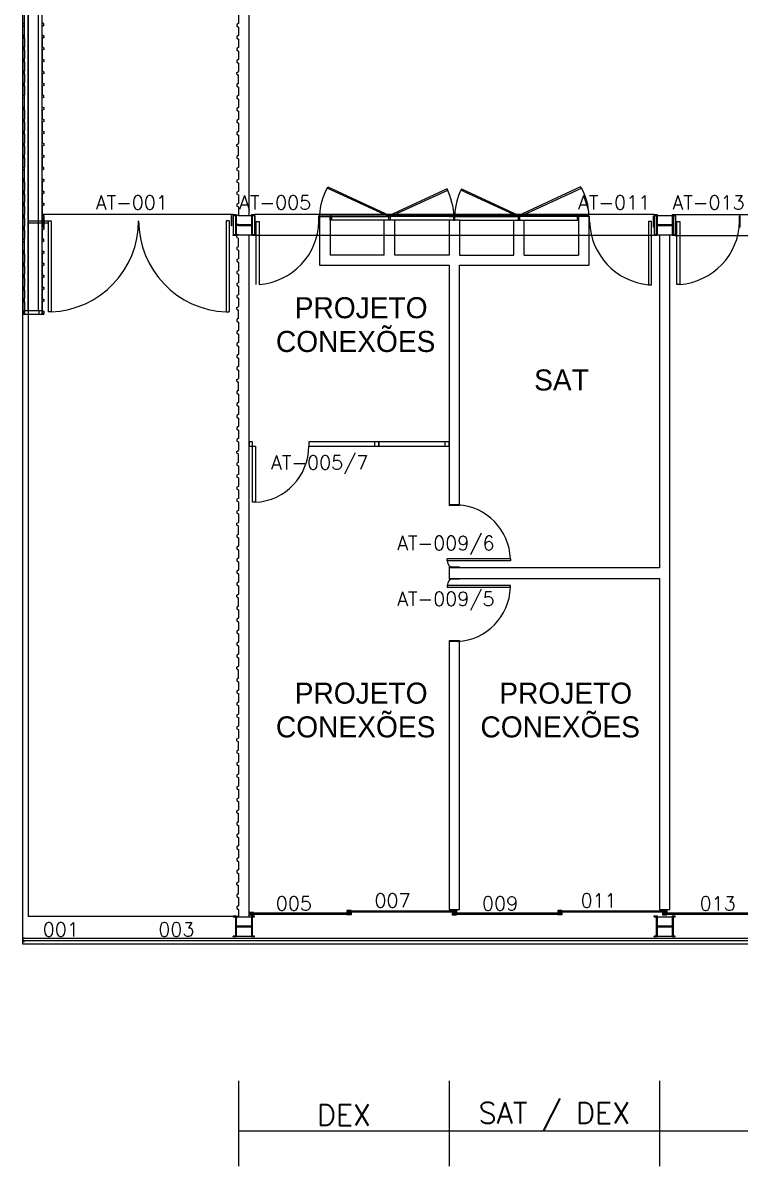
# Model space of a CAD drawing. Header units: millimetres. Extents: x 3509 to 3629, y 975 to 1006.
# Drawn here: x 3508.86 to 3519.08, y 975.09 to 991.38 of the extents above; entities that cross this region are included whole.
import ezdxf
from ezdxf.enums import TextEntityAlignment as Align

# ---------------------------------------------------------------- set-up
doc = ezdxf.new("R2010")
doc.units = ezdxf.units.MM
for name, color, linetype in [('3', 2, 'Continuous'), ('DIVISORIA', 1, 'Continuous'), ('ENDEREÇO', 2, 'Continuous'), ('MATRIZ', 2, 'Continuous'), ('MATRIZ-1', 1, 'Continuous'), ('NMOD', 2, 'Continuous'), ('TEXTO', 2, 'Continuous'), ('TEXTO-CENTRO-CUSTO', 2, 'Continuous')]:
    doc.layers.add(name, color=color, linetype=linetype)
doc.styles.add('FONTE', font='FONTE.shx', dxfattribs={"height": 0.4})
doc.styles.add('ROMANS', font='simplex.shx', dxfattribs={"height": 0.3})
doc.styles.add('UNB-100', font='simplex.shx', dxfattribs={"height": 0.2})

# ---------------------------------------------------------------- blocks, each defined once
blk = doc.blocks.new('DIV')
at = {"layer": 'DIVISORIA'}
blk.add_lwpolyline([(-0.03, 0.03), (-0.97, 0.03), (-0.97, -0.03), (-0.03, -0.03)], dxfattribs=at)
blk.add_lwpolyline([(-0.03, -0.03), (0.03, -0.03), (0.03, 0.03), (-0.03, 0.03)], close=True, dxfattribs=at)

msp = doc.modelspace()

# ---------------------------------------------------------------- linework, layer by layer
msp.add_lwpolyline([(3508.85567, 1002.75329), (3629.15508, 1002.75329), (3629.15508, 978.25329), (3508.85567, 978.25329)], close=True)
at = {"layer": 'DIVISORIA'}
for points in [[(3512.08067, 985.35296), (3512.13067, 985.35296), (3512.13067, 985.41296), (3512.08067, 985.41296)], [(3512.13067, 985.35296), (3512.17067, 985.35296), (3512.17067, 984.55296), (3512.13067, 984.55296)]]:
    msp.add_lwpolyline(points, close=True, dxfattribs=at)
msp.add_arc((3512.13067, 985.35296), 0.801, 272.862405, 0, dxfattribs=at)
at = {"layer": 'MATRIZ'}
for p, q in [((3513.19394, 989.02962), (3513.20226, 989.04766)), ((3514.07312, 988.62389), (3513.19394, 989.02962)), ((3513.20226, 989.04766), (3514.08312, 988.64121)), ((3514.9042, 989.02007), (3514.08312, 988.64121)), ((3514.09312, 988.62389), (3514.91271, 989.00212)), ((3515.91822, 988.62389), (3515.09862, 989.00212)), ((3515.10714, 989.02007), (3515.92822, 988.64121)), ((3516.80742, 989.04689), (3515.92822, 988.64121)), ((3515.93822, 988.62389), (3516.8174, 989.02962)), ((3516.8174, 989.02962), (3516.80742, 989.04689)), ((3511.93067, 988.64095), (3512.11367, 988.64095)), ((3512.11367, 988.65295), (3512.11367, 988.35295)), ((3512.11367, 988.65295), (3512.15567, 988.65295)), ((3512.12567, 988.64095), (3512.15567, 988.64095)), ((3512.12567, 988.64095), (3512.12567, 988.36495)), ((3512.15567, 988.64095), (3512.15567, 988.65296)), ((3512.15567, 988.64095), (3512.15567, 988.36495)), ((3512.1617, 988.47494), (3512.1617, 988.63494)), ((3512.1667, 988.63494), (3512.1617, 988.63494)), ((3512.1667, 988.47494), (3512.1667, 988.63494)), ((3513.0766, 988.47494), (3513.0766, 988.63494)), ((3513.0816, 988.63494), (3513.0766, 988.63494)), ((3513.0816, 988.47494), (3513.0816, 988.63494)), ((3513.08557, 988.62385), (3513.08557, 988.64385)), ((3514.08012, 988.64385), (3513.08557, 988.64385)), ((3513.08557, 988.62385), (3513.08557, 987.93253)), ((3513.08557, 988.62385), (3514.08575, 988.62385)), ((3513.23557, 988.57385), (3513.23557, 988.62385)), ((3513.25557, 988.62385), (3513.23557, 988.62385)), ((3513.23557, 988.62185), (3513.23557, 988.07185)), ((3513.25557, 988.57385), (3513.23557, 988.57385)), ((3513.25557, 988.62378), (3513.25557, 988.57378)), ((3514.00812, 988.57388), (3513.25557, 988.57385)), ((3514.15812, 988.57389), (3514.00812, 988.57388)), ((3514.00812, 988.07185), (3514.00812, 988.57388)), ((3514.07312, 988.62389), (3514.08312, 988.64121)), ((3514.07312, 988.57389), (3514.07312, 988.62389)), ((3514.09312, 988.62389), (3514.07312, 988.62389)), ((3514.09312, 988.57389), (3514.07312, 988.57389)), ((3514.08012, 988.62385), (3514.08012, 988.64385)), ((3514.09312, 988.62389), (3514.08312, 988.64121)), ((3515.00267, 988.64385), (3514.08612, 988.64385)), ((3514.08612, 988.62385), (3514.08612, 988.64385)), ((3515.08067, 988.62385), (3514.09175, 988.62385)), ((3514.09312, 988.62382), (3514.09312, 988.57382)), ((3514.93067, 988.57392), (3514.15812, 988.57389)), ((3514.15812, 988.07185), (3514.15812, 988.57389)), ((3514.93067, 988.62385), (3515.91958, 988.62385)), ((3515.08067, 988.57392), (3514.93067, 988.57392)), ((3514.93067, 988.57392), (3514.93067, 988.07392)), ((3514.99567, 988.62392), (3515.01567, 988.62392)), ((3514.99567, 988.62385), (3514.99567, 988.57385)), ((3514.99567, 988.57392), (3515.01567, 988.57392)), ((3515.00267, 988.62388), (3515.00267, 988.64388)), ((3515.00867, 988.62388), (3515.00867, 988.64388)), ((3515.00867, 988.64385), (3515.92522, 988.64385)), ((3515.01567, 988.57392), (3515.01567, 988.62392)), ((3515.08067, 988.57392), (3515.85322, 988.57389)), ((3515.08067, 988.57392), (3515.08067, 988.07192)), ((3515.85322, 988.57389), (3516.00322, 988.57388)), ((3515.85322, 988.07185), (3515.85322, 988.57389)), ((3515.91822, 988.62389), (3515.92822, 988.64121)), ((3515.91822, 988.62389), (3515.93822, 988.62389)), ((3515.91822, 988.62382), (3515.91822, 988.57382)), ((3515.91822, 988.57389), (3515.93822, 988.57389)), ((3515.92522, 988.62385), (3515.92522, 988.64385)), ((3516.92577, 988.62385), (3515.92558, 988.62385)), ((3515.93822, 988.62389), (3515.92822, 988.64121)), ((3515.93122, 988.62385), (3515.93122, 988.64385)), ((3515.93122, 988.64385), (3516.92577, 988.64385)), ((3515.93822, 988.57389), (3515.93822, 988.62389)), ((3516.00322, 988.07185), (3516.00322, 988.57388)), ((3516.00322, 988.57388), (3516.75577, 988.57385)), ((3516.75577, 988.62385), (3516.77577, 988.62385)), ((3516.75577, 988.62378), (3516.75577, 988.57378)), ((3516.75577, 988.57385), (3516.77577, 988.57385)), ((3516.77577, 988.57385), (3516.77577, 988.62385)), ((3516.77577, 988.62185), (3516.77577, 988.07185)), ((3516.92577, 988.62385), (3516.92577, 988.64385)), ((3516.92577, 988.62653), (3516.92577, 988.47653)), ((3516.92577, 988.62385), (3516.92577, 987.93253)), ((3516.93077, 988.47153), (3516.93077, 988.63153)), ((3516.93077, 988.63153), (3516.93577, 988.63153)), ((3516.93577, 988.47153), (3516.93577, 988.63153)), ((3517.84567, 988.47153), (3517.84567, 988.63153)), ((3517.84567, 988.63153), (3517.85067, 988.63153)), ((3517.85067, 988.47153), (3517.85067, 988.63153)), ((3517.85567, 988.64095), (3517.85567, 988.65296)), ((3517.85567, 988.65295), (3517.89767, 988.65295)), ((3517.85567, 988.64095), (3517.88567, 988.64095)), ((3517.85567, 988.64095), (3517.85567, 988.36495)), ((3517.85567, 988.63653), (3517.85567, 988.36053)), ((3517.88567, 988.64095), (3517.88567, 988.36495)), ((3517.89767, 988.65295), (3517.89767, 988.35295)), ((3517.89767, 988.64095), (3518.11367, 988.64095)), ((3518.11367, 988.65295), (3518.15567, 988.65295)), ((3518.11367, 988.65295), (3518.11367, 988.35295)), ((3518.12567, 988.64095), (3518.12567, 988.36495)), ((3518.12567, 988.64095), (3518.15567, 988.64095)), ((3518.15567, 988.64095), (3518.15567, 988.65295)), ((3518.15567, 988.64095), (3518.15567, 988.36495)), ((3518.1596, 988.47494), (3518.1596, 988.63494)), ((3518.1646, 988.63494), (3518.1596, 988.63494)), ((3518.1646, 988.47494), (3518.1646, 988.63494)), ((3519.0745, 988.47494), (3519.0745, 988.63494)), ((3519.0795, 988.63494), (3519.0745, 988.63494)), ((3519.0795, 988.47494), (3519.0795, 988.63494)), ((3511.93067, 988.50895), (3512.11367, 988.50895)), ((3511.93067, 988.49695), (3512.11367, 988.49695)), ((3512.1667, 988.47494), (3512.1617, 988.47494)), ((3512.18223, 988.55537), (3512.22223, 988.55537)), ((3512.18223, 987.65537), (3512.18223, 988.55537)), ((3512.22223, 988.55537), (3512.22223, 987.65537)), ((3513.0816, 988.47494), (3513.0766, 988.47494)), ((3516.93077, 988.47153), (3516.93577, 988.47153)), ((3517.77684, 988.55196), (3517.77684, 987.65196)), ((3517.81684, 988.55196), (3517.77684, 988.55196)), ((3517.81684, 987.65196), (3517.81684, 988.55196)), ((3517.84567, 988.47153), (3517.85067, 988.47153)), ((3517.89767, 988.50895), (3518.11367, 988.50895)), ((3517.89767, 988.49695), (3518.11367, 988.49695)), ((3518.1646, 988.47494), (3518.1596, 988.47494)), ((3518.18013, 988.55537), (3518.22013, 988.55537)), ((3518.18013, 987.65537), (3518.18013, 988.55537)), ((3518.22013, 988.55537), (3518.22013, 987.65537)), ((3519.0795, 988.47494), (3519.0745, 988.47494)), ((3511.93067, 988.36495), (3512.11367, 988.36495)), ((3512.08067, 978.64929), (3512.08067, 988.36495)), ((3512.15567, 988.35295), (3512.11367, 988.35295)), ((3512.15567, 988.36495), (3512.12567, 988.36495)), ((3512.15567, 988.35295), (3512.15567, 988.36495)), ((3517.88567, 988.36495), (3517.85567, 988.36495)), ((3517.85567, 988.35295), (3517.85567, 988.36495)), ((3517.89767, 988.35295), (3517.85567, 988.35295)), ((3517.89767, 988.36495), (3518.11367, 988.36495)), ((3517.93067, 988.36495), (3517.93067, 983.61684)), ((3518.08067, 978.74777), (3518.08067, 988.36495)), ((3518.15567, 988.35295), (3518.11367, 988.35295)), ((3518.15567, 988.36495), (3518.12567, 988.36495)), ((3518.15567, 988.35295), (3518.15567, 988.36495)), ((3513.08557, 987.93253), (3514.93067, 987.93253)), ((3514.00812, 988.07185), (3513.23557, 988.07185)), ((3514.93067, 988.07185), (3514.15812, 988.07185)), ((3514.93067, 987.93296), (3514.93067, 984.51684)), ((3515.08067, 988.07185), (3515.85322, 988.07185)), ((3515.08067, 984.51684), (3515.08067, 987.93253)), ((3515.08067, 987.93253), (3516.92577, 987.93253)), ((3516.00322, 988.07185), (3516.77577, 988.07185)), ((3517.77684, 987.65196), (3517.81684, 987.65196)), ((3518.22013, 987.65537), (3518.18013, 987.65537)), ((3515.08067, 984.51684), (3514.93067, 984.51684)), ((3515.08067, 984.51184), (3514.93067, 984.51184)), ((3514.93067, 984.51184), (3514.93067, 984.50684)), ((3515.08067, 984.50684), (3514.93067, 984.50684)), ((3515.08067, 984.51184), (3515.08067, 984.50684)), ((3515.80667, 983.74684), (3514.90567, 983.74684)), ((3514.90567, 983.71684), (3514.90567, 983.74684)), ((3515.80723, 983.71684), (3514.90567, 983.71684)), ((3515.80667, 983.74684), (3515.80667, 983.71684)), ((3515.08067, 983.62684), (3514.93067, 983.62684)), ((3514.93067, 983.62684), (3514.93067, 983.62184)), ((3515.08067, 983.62184), (3514.93067, 983.62184)), ((3517.93067, 983.61684), (3514.93067, 983.61684)), ((3514.93067, 983.61684), (3514.93067, 983.46684)), ((3515.08067, 983.62684), (3515.08067, 983.62184)), ((3515.80723, 983.36684), (3514.90567, 983.36684)), ((3514.90567, 983.36684), (3514.90567, 983.33684)), ((3514.93067, 983.46684), (3517.93067, 983.46684)), ((3514.93067, 983.46184), (3514.93067, 983.45684)), ((3515.08067, 983.46184), (3514.93067, 983.46184)), ((3515.08067, 983.45684), (3514.93067, 983.45684)), ((3515.08067, 983.46184), (3515.08067, 983.45684)), ((3515.80667, 983.33684), (3515.80667, 983.36684)), ((3517.93067, 983.46684), (3517.93067, 978.74777)), ((3515.80667, 983.33684), (3514.90567, 983.33684)), ((3515.08067, 982.57684), (3514.93067, 982.57684)), ((3514.93067, 982.57684), (3514.93067, 982.57184)), ((3515.08067, 982.57184), (3514.93067, 982.57184)), ((3514.93067, 982.56684), (3514.93067, 978.74777)), ((3515.08067, 982.56684), (3514.93067, 982.56684)), ((3515.08067, 982.57684), (3515.08067, 982.57184)), ((3515.08067, 978.74777), (3515.08067, 982.56684)), ((3514.93067, 978.74777), (3515.08067, 978.74777)), ((3517.93067, 978.74777), (3518.08067, 978.74777))]:
    msp.add_line(p, q, dxfattribs=at)
for centre, radius, start, end in [((3513.89757, 988.62385), 0.81225, 150.029088, 178.589059), ((3513.93985, 988.57006), 1.06418, 2.901029, 25.016171), ((3516.07149, 988.57006), 1.06418, 154.983829, 177.098971), ((3516.11377, 988.62385), 0.81225, 1.410941, 29.970912), ((3512.15277, 988.57684), 0.92408, 274.310497, 358.642288), ((3517.86173, 988.5743), 0.92624, 181.408656, 264.741495), ((3518.15067, 988.57684), 0.92408, 274.310497, 358.642288), ((3515.00567, 983.71684), 0.80156, 2.144908, 86.423666), ((3515.00567, 983.71684), 0.1, 180, 270), ((3515.00567, 983.36684), 0.1, 90, 180), ((3515.00567, 983.36684), 0.80156, 273.576334, 357.855092)]:
    msp.add_arc(centre, radius, start, end, dxfattribs=at)
at = {"layer": 'MATRIZ-1'}
for p, q in [((3508.85567, 978.25329), (3508.85567, 1002.75329)), ((3508.93034, 987.28487), (3508.93034, 1002.60406)), ((3509.08034, 987.28487), (3509.08034, 1002.60406)), ((3509.13067, 987.23487), (3509.13067, 1002.60406)), ((3508.88067, 987.23487), (3508.88067, 1002.55863)), ((3512.08067, 988.64095), (3512.08067, 992.36529)), ((3508.85567, 991.37233), (3508.88067, 991.38483)), ((3508.85567, 991.34733), (3508.85567, 991.37233)), ((3508.85567, 991.34733), (3508.88067, 991.33483)), ((3509.15567, 991.37233), (3509.13067, 991.38483)), ((3509.15567, 991.37233), (3509.13067, 991.38483)), ((3509.15567, 991.34733), (3509.13067, 991.33483)), ((3509.15567, 991.34733), (3509.13067, 991.33483)), ((3509.15567, 991.34733), (3509.15567, 991.37233)), ((3509.15567, 991.34733), (3509.15567, 991.37233)), ((3511.93067, 991.37409), (3511.90567, 991.36159)), ((3511.90567, 991.36159), (3511.90567, 991.33659)), ((3511.93067, 991.49455), (3511.93067, 991.37409)), ((3508.88067, 991.21403), (3508.85567, 991.20153)), ((3508.85567, 991.20153), (3508.85567, 991.17653)), ((3508.85567, 991.17653), (3508.88067, 991.16403)), ((3508.88067, 991.21403), (3508.88067, 991.33483)), ((3509.13067, 991.21403), (3509.13067, 991.33483)), ((3509.13067, 991.21403), (3509.13067, 991.33483)), ((3509.13067, 991.21403), (3509.15567, 991.20153)), ((3509.13067, 991.21403), (3509.15567, 991.20153)), ((3509.15567, 991.17653), (3509.13067, 991.16403)), ((3509.15567, 991.17653), (3509.13067, 991.16403)), ((3509.15567, 991.20153), (3509.15567, 991.17653)), ((3509.15567, 991.20153), (3509.15567, 991.17653)), ((3511.90567, 991.33659), (3511.93067, 991.32409)), ((3511.93067, 991.20295), (3511.90567, 991.19045)), ((3511.90567, 991.19045), (3511.90567, 991.16545)), ((3511.93067, 991.32409), (3511.93067, 991.20295)), ((3508.88067, 991.04357), (3508.85567, 991.03107)), ((3508.85567, 991.03107), (3508.85567, 991.00607)), ((3508.88067, 991.16403), (3508.88067, 991.04357)), ((3509.13067, 991.16403), (3509.13067, 991.04357)), ((3509.13067, 991.16403), (3509.13067, 991.04357)), ((3509.13067, 991.04357), (3509.15567, 991.03107)), ((3509.13067, 991.04357), (3509.15567, 991.03107)), ((3509.15567, 991.03107), (3509.15567, 991.00607)), ((3509.15567, 991.03107), (3509.15567, 991.00607)), ((3511.90567, 991.16545), (3511.93067, 991.15295)), ((3511.93067, 991.03215), (3511.90567, 991.01965)), ((3511.90567, 991.01965), (3511.90567, 990.99465)), ((3511.93067, 991.15295), (3511.93067, 991.03215)), ((3508.85567, 991.00607), (3508.88067, 990.99357)), ((3508.88067, 990.87243), (3508.85567, 990.85993)), ((3508.85567, 990.85993), (3508.85567, 990.83493)), ((3508.88067, 990.99357), (3508.88067, 990.87243)), ((3509.15567, 991.00607), (3509.13067, 990.99357)), ((3509.15567, 991.00607), (3509.13067, 990.99357)), ((3509.13067, 990.99357), (3509.13067, 990.87243)), ((3509.13067, 990.99357), (3509.13067, 990.87243)), ((3509.13067, 990.87243), (3509.15567, 990.85993)), ((3509.13067, 990.87243), (3509.15567, 990.85993)), ((3509.15567, 990.85993), (3509.15567, 990.83493)), ((3509.15567, 990.85993), (3509.15567, 990.83493)), ((3511.90567, 990.99465), (3511.93067, 990.98215)), ((3511.93067, 990.86135), (3511.90567, 990.84885)), ((3511.93067, 990.98215), (3511.93067, 990.86135)), ((3508.85567, 990.83493), (3508.88067, 990.82243)), ((3508.88067, 990.70163), (3508.85567, 990.68913)), ((3508.85567, 990.68913), (3508.85567, 990.66413)), ((3508.88067, 990.82243), (3508.88067, 990.70163)), ((3509.15567, 990.83493), (3509.13067, 990.82243)), ((3509.15567, 990.83493), (3509.13067, 990.82243)), ((3509.13067, 990.82243), (3509.13067, 990.70163)), ((3509.13067, 990.82243), (3509.13067, 990.70163)), ((3509.13067, 990.70163), (3509.15567, 990.68913)), ((3509.13067, 990.70163), (3509.15567, 990.68913)), ((3509.15567, 990.68913), (3509.15567, 990.66413)), ((3509.15567, 990.68913), (3509.15567, 990.66413)), ((3511.90567, 990.84885), (3511.90567, 990.82385)), ((3511.90567, 990.82385), (3511.93067, 990.81135)), ((3511.90567, 990.67805), (3511.93067, 990.69055)), ((3511.93067, 990.81135), (3511.93067, 990.69055)), ((3508.85567, 990.66413), (3508.88067, 990.65163)), ((3508.88067, 990.53083), (3508.85567, 990.51833)), ((3508.88067, 990.65163), (3508.88067, 990.53083)), ((3509.15567, 990.66413), (3509.13067, 990.65163)), ((3509.15567, 990.66413), (3509.13067, 990.65163)), ((3509.13067, 990.65163), (3509.13067, 990.53083)), ((3509.13067, 990.65163), (3509.13067, 990.53083)), ((3509.13067, 990.53083), (3509.15567, 990.51833)), ((3509.13067, 990.53083), (3509.15567, 990.51833)), ((3511.90567, 990.65305), (3511.90567, 990.67805)), ((3511.90567, 990.65305), (3511.93067, 990.64055)), ((3511.93067, 990.51975), (3511.93067, 990.64055)), ((3508.85567, 990.51833), (3508.85567, 990.49333)), ((3508.85567, 990.49333), (3508.88067, 990.48083)), ((3508.88067, 990.48083), (3508.88067, 990.36003)), ((3509.15567, 990.49333), (3509.13067, 990.48083)), ((3509.15567, 990.49333), (3509.13067, 990.48083)), ((3509.13067, 990.48083), (3509.13067, 990.36003)), ((3509.13067, 990.48083), (3509.13067, 990.36003)), ((3509.15567, 990.51833), (3509.15567, 990.49333)), ((3509.15567, 990.51833), (3509.15567, 990.49333)), ((3511.93067, 990.51975), (3511.90567, 990.50725)), ((3511.90567, 990.50725), (3511.90567, 990.48225)), ((3511.90567, 990.48225), (3511.93067, 990.46975)), ((3511.93067, 990.46975), (3511.93067, 990.34929)), ((3508.85567, 990.34753), (3508.88067, 990.36003)), ((3508.85567, 990.32253), (3508.85567, 990.34753)), ((3508.85567, 990.32253), (3508.88067, 990.31003)), ((3508.88067, 990.18923), (3508.88067, 990.31003)), ((3509.15567, 990.34753), (3509.13067, 990.36003)), ((3509.15567, 990.32253), (3509.13067, 990.31003)), ((3509.13067, 990.18923), (3509.13067, 990.31003)), ((3509.15567, 990.32253), (3509.15567, 990.34753)), ((3511.93067, 990.34929), (3511.90567, 990.33679)), ((3511.90567, 990.33679), (3511.90567, 990.31179)), ((3511.90567, 990.31179), (3511.93067, 990.29929)), ((3511.93067, 990.29929), (3511.93067, 990.17815)), ((3508.88067, 990.18923), (3508.85567, 990.17673)), ((3508.85567, 990.17673), (3508.85567, 990.15173)), ((3508.85567, 990.15173), (3508.88067, 990.13923)), ((3508.88067, 990.13923), (3508.88067, 990.01877)), ((3509.13067, 990.18923), (3509.15567, 990.17673)), ((3509.15567, 990.15173), (3509.13067, 990.13923)), ((3509.13067, 990.13923), (3509.13067, 990.01877)), ((3509.15567, 990.17673), (3509.15567, 990.15173)), ((3511.93067, 990.17815), (3511.90567, 990.16565)), ((3511.90567, 990.16565), (3511.90567, 990.14065)), ((3511.90567, 990.14065), (3511.93067, 990.12815)), ((3511.93067, 990.12815), (3511.93067, 990.00735)), ((3508.88067, 990.01877), (3508.85567, 990.00627)), ((3508.85567, 990.00627), (3508.85567, 989.98127)), ((3508.85567, 989.98127), (3508.88067, 989.96877)), ((3508.88067, 989.96877), (3508.88067, 989.84763)), ((3509.13067, 990.01877), (3509.15567, 990.00627)), ((3509.15567, 989.98127), (3509.13067, 989.96877)), ((3509.13067, 989.96877), (3509.13067, 989.84763)), ((3509.15567, 990.00627), (3509.15567, 989.98127)), ((3511.93067, 990.00735), (3511.90567, 989.99485)), ((3511.90567, 989.99485), (3511.90567, 989.96985)), ((3511.90567, 989.96985), (3511.93067, 989.95735)), ((3511.93067, 989.95735), (3511.93067, 989.83655)), ((3508.88067, 989.84763), (3508.85567, 989.83513)), ((3508.85567, 989.83513), (3508.85567, 989.81013)), ((3508.85567, 989.81013), (3508.88067, 989.79763)), ((3508.88067, 989.79763), (3508.88067, 989.67683)), ((3509.13067, 989.84763), (3509.15567, 989.83513)), ((3509.15567, 989.81013), (3509.13067, 989.79763)), ((3509.13067, 989.79763), (3509.13067, 989.67683)), ((3509.15567, 989.83513), (3509.15567, 989.81013)), ((3511.93067, 989.83655), (3511.90567, 989.82405)), ((3511.90567, 989.82405), (3511.90567, 989.79905)), ((3511.90567, 989.79905), (3511.93067, 989.78655)), ((3511.93067, 989.78655), (3511.93067, 989.66575)), ((3508.88067, 989.67683), (3508.85567, 989.66433)), ((3508.85567, 989.66433), (3508.85567, 989.63933)), ((3508.85567, 989.63933), (3508.88067, 989.62683)), ((3508.88067, 989.62683), (3508.88067, 989.50603)), ((3509.13067, 989.67683), (3509.15567, 989.66433)), ((3509.15567, 989.63933), (3509.13067, 989.62683)), ((3509.13067, 989.62683), (3509.13067, 989.50603)), ((3509.15567, 989.66433), (3509.15567, 989.63933)), ((3511.90567, 989.65325), (3511.93067, 989.66575)), ((3511.90567, 989.62825), (3511.90567, 989.65325)), ((3511.90567, 989.62825), (3511.93067, 989.61575)), ((3511.93067, 989.49495), (3511.93067, 989.61575)), ((3508.88067, 989.50603), (3508.85567, 989.49353)), ((3508.85567, 989.49353), (3508.85567, 989.46853)), ((3508.85567, 989.46853), (3508.88067, 989.45603)), ((3508.88067, 989.45603), (3508.88067, 989.33523)), ((3509.13067, 989.50603), (3509.15567, 989.49353)), ((3509.15567, 989.46853), (3509.13067, 989.45603)), ((3509.13067, 989.45603), (3509.13067, 989.33523)), ((3509.15567, 989.49353), (3509.15567, 989.46853)), ((3511.93067, 989.49495), (3511.90567, 989.48245)), ((3511.90567, 989.48245), (3511.90567, 989.45745)), ((3511.90567, 989.45745), (3511.93067, 989.44495)), ((3511.93067, 989.44495), (3511.93067, 989.32449)), ((3508.85567, 989.32273), (3508.88067, 989.33523)), ((3508.85567, 989.29773), (3508.85567, 989.32273)), ((3508.85567, 989.29773), (3508.88067, 989.28523)), ((3508.88067, 989.16443), (3508.88067, 989.28523)), ((3509.15567, 989.32273), (3509.13067, 989.33523)), ((3509.15567, 989.29773), (3509.13067, 989.28523)), ((3509.13067, 989.16443), (3509.13067, 989.28523)), ((3509.15567, 989.29773), (3509.15567, 989.32273)), ((3511.93067, 989.32449), (3511.90567, 989.31199)), ((3511.90567, 989.31199), (3511.90567, 989.28699)), ((3511.90567, 989.28699), (3511.93067, 989.27449)), ((3511.93067, 989.27449), (3511.93067, 989.15335)), ((3508.88067, 989.16443), (3508.85567, 989.15193)), ((3508.85567, 989.15193), (3508.85567, 989.12693)), ((3508.85567, 989.12693), (3508.88067, 989.11443)), ((3508.88067, 989.11443), (3508.88067, 988.99397)), ((3509.13067, 989.16443), (3509.15567, 989.15193)), ((3509.15567, 989.12693), (3509.13067, 989.11443)), ((3509.13067, 989.11443), (3509.13067, 988.99397)), ((3509.15567, 989.15193), (3509.15567, 989.12693)), ((3511.93067, 989.15335), (3511.90567, 989.14085)), ((3511.90567, 989.14085), (3511.90567, 989.11585)), ((3511.90567, 989.11585), (3511.93067, 989.10335)), ((3511.93067, 989.10335), (3511.93067, 988.98255)), ((3508.88067, 988.99397), (3508.85567, 988.98147)), ((3508.85567, 988.98147), (3508.85567, 988.95647)), ((3508.85567, 988.95647), (3508.88067, 988.94397)), ((3508.88067, 988.94397), (3508.88067, 988.82283)), ((3509.13067, 988.99397), (3509.15567, 988.98147)), ((3509.15567, 988.95647), (3509.13067, 988.94397)), ((3509.13067, 988.94397), (3509.13067, 988.82283)), ((3509.15567, 988.98147), (3509.15567, 988.95647)), ((3511.93067, 988.98255), (3511.90567, 988.97005)), ((3511.90567, 988.97005), (3511.90567, 988.94505)), ((3511.90567, 988.94505), (3511.93067, 988.93255)), ((3511.93067, 988.93255), (3511.93067, 988.81175)), ((3508.88067, 988.82283), (3508.85567, 988.81033)), ((3508.85567, 988.81033), (3508.85567, 988.78533)), ((3508.85567, 988.78533), (3508.88067, 988.77283)), ((3508.88067, 988.77283), (3508.88067, 988.65203)), ((3509.13067, 988.82283), (3509.15567, 988.81033)), ((3509.15567, 988.78533), (3509.13067, 988.77283)), ((3509.13067, 988.77283), (3509.13067, 988.65203)), ((3509.15567, 988.81033), (3509.15567, 988.78533)), ((3511.93067, 988.81175), (3511.90567, 988.79925)), ((3511.90567, 988.79925), (3511.90567, 988.77425)), ((3511.90567, 988.77425), (3511.93067, 988.76175)), ((3511.93067, 988.76175), (3511.93067, 988.64095)), ((3508.88067, 988.65203), (3508.85567, 988.63953)), ((3508.85567, 988.63953), (3508.85567, 988.61453)), ((3508.85567, 988.61453), (3508.88067, 988.60203)), ((3508.88067, 988.60203), (3508.88067, 988.48123)), ((3511.85567, 988.65295), (3509.13067, 988.65295)), ((3509.13067, 988.65203), (3509.15567, 988.63953)), ((3509.13067, 988.6201), (3509.15567, 988.6201)), ((3509.13067, 988.6201), (3509.13067, 988.5951)), ((3509.13067, 988.60203), (3509.13067, 988.48123)), ((3509.13067, 987.23487), (3509.13067, 988.60203)), ((3509.13067, 988.5951), (3509.15567, 988.5951)), ((3509.15567, 988.63953), (3509.15567, 988.6201)), ((3509.16067, 988.6251), (3509.15567, 988.6251)), ((3509.15567, 988.4751), (3509.15567, 988.6251)), ((3509.15567, 988.5951), (3509.15567, 988.6201)), ((3509.16067, 988.4751), (3509.16067, 988.6251)), ((3511.82846, 988.63997), (3511.82346, 988.63997)), ((3511.82346, 988.63997), (3511.82346, 988.48997)), ((3511.82846, 988.63997), (3511.82846, 988.48997)), ((3511.85567, 988.64095), (3511.85567, 988.65296)), ((3511.85567, 988.65295), (3511.89767, 988.65295)), ((3511.85567, 988.64095), (3511.88567, 988.64095)), ((3511.85567, 988.64095), (3511.85567, 988.36495)), ((3511.88567, 988.64095), (3511.88567, 988.36495)), ((3511.89767, 988.65295), (3511.89767, 988.35295)), ((3511.93067, 988.64095), (3511.89767, 988.64095)), ((3517.85567, 988.65296), (3512.15567, 988.65296)), ((3518.15567, 988.65295), (3523.85567, 988.65295)), ((3508.88067, 988.48123), (3508.85567, 988.46873)), ((3508.85567, 988.46873), (3508.85567, 988.44373)), ((3508.85567, 988.44373), (3508.88067, 988.43123)), ((3508.88067, 988.43123), (3508.88067, 988.31043)), ((3509.13067, 988.50503), (3509.15567, 988.50503)), ((3509.13067, 988.50503), (3509.13067, 988.48003)), ((3509.13067, 988.48003), (3509.15567, 988.48003)), ((3509.15567, 988.44373), (3509.13067, 988.43123)), ((3509.13067, 988.43123), (3509.13067, 988.31043)), ((3509.13307, 988.48003), (3509.15567, 988.46873)), ((3509.15567, 988.48003), (3509.15567, 988.50503)), ((3509.16067, 988.4751), (3509.15567, 988.4751)), ((3509.15567, 988.46873), (3509.15567, 988.44373)), ((3511.82846, 988.48997), (3511.82346, 988.48997)), ((3511.93067, 988.50895), (3511.89767, 988.50895)), ((3511.93067, 988.49695), (3511.89767, 988.49695)), ((3508.85567, 988.29793), (3508.88067, 988.31043)), ((3508.85567, 988.27293), (3508.85567, 988.29793)), ((3508.85567, 988.27293), (3508.88067, 988.26043)), ((3508.88067, 988.13963), (3508.88067, 988.26043)), ((3509.15567, 988.29793), (3509.13067, 988.31043)), ((3509.15567, 988.27293), (3509.13067, 988.26043)), ((3509.13067, 988.13963), (3509.13067, 988.26043)), ((3509.15567, 988.27293), (3509.15567, 988.29793)), ((3511.85567, 988.35295), (3511.85567, 988.36495)), ((3511.88567, 988.36495), (3511.85567, 988.36495)), ((3511.89767, 988.35295), (3511.85567, 988.35295)), ((3511.93067, 988.36495), (3511.89767, 988.36495)), ((3511.90567, 988.35245), (3511.93067, 988.36495)), ((3511.90567, 988.32745), (3511.90567, 988.35245)), ((3511.90567, 988.32745), (3511.93067, 988.31495)), ((3511.93067, 988.19415), (3511.93067, 988.31495)), ((3517.85567, 988.35296), (3512.15567, 988.35296)), ((3518.15567, 988.35295), (3523.85567, 988.35295)), ((3508.88067, 988.13963), (3508.85567, 988.12713)), ((3508.85567, 988.12713), (3508.85567, 988.10213)), ((3508.85567, 988.10213), (3508.88067, 988.08963)), ((3508.88067, 988.08963), (3508.88067, 987.96917)), ((3509.13067, 988.13963), (3509.15567, 988.12713)), ((3509.15567, 988.10213), (3509.13067, 988.08963)), ((3509.13067, 988.08963), (3509.13067, 987.96917)), ((3509.15567, 988.12713), (3509.15567, 988.10213)), ((3511.93067, 988.19415), (3511.90567, 988.18165)), ((3511.90567, 988.18165), (3511.90567, 988.15665)), ((3511.90567, 988.15665), (3511.93067, 988.14415)), ((3511.93067, 988.14415), (3511.93067, 988.02369)), ((3508.88067, 987.96917), (3508.85567, 987.95667)), ((3508.85567, 987.95667), (3508.85567, 987.93167)), ((3508.85567, 987.93167), (3508.88067, 987.91917)), ((3508.88067, 987.91917), (3508.88067, 987.79803)), ((3509.13067, 987.96917), (3509.15567, 987.95667)), ((3509.15567, 987.93167), (3509.13067, 987.91917)), ((3509.13067, 987.91917), (3509.13067, 987.79803)), ((3509.15567, 987.95667), (3509.15567, 987.93167)), ((3511.93067, 988.02369), (3511.90567, 988.01119)), ((3511.90567, 988.01119), (3511.90567, 987.98619)), ((3511.90567, 987.98619), (3511.93067, 987.97369)), ((3511.93067, 987.97369), (3511.93067, 987.85255)), ((3508.88067, 987.79803), (3508.85567, 987.78553)), ((3508.85567, 987.78553), (3508.85567, 987.76053)), ((3508.85567, 987.76053), (3508.88067, 987.74803)), ((3509.13067, 987.79803), (3509.15567, 987.78553)), ((3509.15567, 987.76053), (3509.13067, 987.74803)), ((3509.15567, 987.78553), (3509.15567, 987.76053)), ((3511.93067, 987.85255), (3511.90567, 987.84005)), ((3511.90567, 987.84005), (3511.90567, 987.81505)), ((3511.90567, 987.81505), (3511.93067, 987.80255)), ((3511.93067, 987.80255), (3511.93067, 987.68175)), ((3508.88067, 987.62723), (3508.85567, 987.61473)), ((3508.85567, 987.61473), (3508.85567, 987.58973)), ((3508.88067, 987.74803), (3508.88067, 987.62723)), ((3509.13067, 987.74803), (3509.13067, 987.62723)), ((3509.13067, 987.62723), (3509.15567, 987.61473)), ((3509.15567, 987.61473), (3509.15567, 987.58973)), ((3511.93067, 987.68175), (3511.90567, 987.66925)), ((3511.90567, 987.66925), (3511.90567, 987.64425)), ((3511.90567, 987.64425), (3511.93067, 987.63175)), ((3511.93067, 987.63175), (3511.93067, 987.51095)), ((3508.85567, 987.58973), (3508.88067, 987.57723)), ((3508.88067, 987.45643), (3508.85567, 987.44393)), ((3508.85567, 987.44393), (3508.85567, 987.41893)), ((3508.88067, 987.57723), (3508.88067, 987.45643)), ((3509.15567, 987.58973), (3509.13067, 987.57723)), ((3509.13067, 987.57723), (3509.13067, 987.45643)), ((3509.13067, 987.45643), (3509.15567, 987.44393)), ((3509.15567, 987.44393), (3509.15567, 987.41893)), ((3511.93067, 987.51095), (3511.90567, 987.49845)), ((3511.90567, 987.49845), (3511.90567, 987.47345)), ((3511.90567, 987.47345), (3511.93067, 987.46095)), ((3511.93067, 987.46095), (3511.93067, 987.34015)), ((3508.85567, 987.41893), (3508.88067, 987.40643)), ((3508.88067, 987.28649), (3508.85567, 987.27399)), ((3508.85567, 987.27399), (3508.85567, 987.24899)), ((3508.85567, 987.27399), (3508.85567, 987.23487)), ((3508.88067, 987.40729), (3508.88067, 987.28649)), ((3508.88067, 987.28487), (3508.88067, 987.23487)), ((3508.88067, 987.28487), (3508.93067, 987.28487)), ((3508.93067, 987.28487), (3508.93067, 987.23487)), ((3508.93067, 987.28487), (3509.08067, 987.28487)), ((3509.08067, 987.28487), (3509.08067, 987.23487)), ((3509.08067, 987.28487), (3509.13067, 987.28487)), ((3509.15567, 987.41893), (3509.13067, 987.40643)), ((3509.13067, 987.40729), (3509.13067, 987.28649)), ((3509.13067, 987.28649), (3509.15567, 987.27399)), ((3509.13067, 987.28487), (3509.13067, 987.23487)), ((3509.15567, 987.27399), (3509.15567, 987.24899)), ((3509.15567, 987.27399), (3509.15567, 987.23487)), ((3511.90567, 987.32765), (3511.93067, 987.34015)), ((3511.90567, 987.30265), (3511.90567, 987.32765)), ((3511.90567, 987.30265), (3511.93067, 987.29015)), ((3511.93067, 987.16935), (3511.93067, 987.29015)), ((3508.85567, 987.24899), (3508.88067, 987.23649)), ((3508.85567, 987.23487), (3509.15567, 987.23487)), ((3509.15567, 987.24899), (3509.13067, 987.23649)), ((3511.93067, 987.16935), (3511.90567, 987.15685)), ((3511.90567, 987.15685), (3511.90567, 987.13185)), ((3511.90567, 987.13185), (3511.93067, 987.11935)), ((3511.93067, 987.11935), (3511.93067, 986.99889)), ((3511.93067, 986.99889), (3511.90567, 986.98639)), ((3511.90567, 986.98639), (3511.90567, 986.96139)), ((3511.90567, 986.96139), (3511.93067, 986.94889)), ((3511.93067, 986.94889), (3511.93067, 986.82775)), ((3511.93067, 986.82775), (3511.90567, 986.81525)), ((3511.90567, 986.81525), (3511.90567, 986.79025)), ((3511.90567, 986.79025), (3511.93067, 986.77775)), ((3511.93067, 986.77775), (3511.93067, 986.65695)), ((3511.93067, 986.65695), (3511.90567, 986.64445)), ((3511.90567, 986.64445), (3511.90567, 986.61945)), ((3511.90567, 986.61945), (3511.93067, 986.60695)), ((3511.93067, 986.48615), (3511.90567, 986.47365)), ((3511.90567, 986.47365), (3511.90567, 986.44865)), ((3511.93067, 986.60695), (3511.93067, 986.48615)), ((3511.90567, 986.44865), (3511.93067, 986.43615)), ((3511.90567, 986.30285), (3511.93067, 986.31535)), ((3511.90567, 986.27785), (3511.90567, 986.30285)), ((3511.93067, 986.43615), (3511.93067, 986.31535)), ((3511.90567, 986.27785), (3511.93067, 986.26535)), ((3511.93067, 986.14455), (3511.90567, 986.13205)), ((3511.90567, 986.13205), (3511.90567, 986.10705)), ((3511.93067, 986.14455), (3511.93067, 986.26535)), ((3511.90567, 986.10705), (3511.93067, 986.09455)), ((3511.93067, 985.97409), (3511.90567, 985.96159)), ((3511.90567, 985.96159), (3511.90567, 985.93659)), ((3511.93067, 986.09455), (3511.93067, 985.97409)), ((3511.90567, 985.93659), (3511.93067, 985.92409)), ((3511.93067, 985.80295), (3511.90567, 985.79045)), ((3511.93067, 985.92409), (3511.93067, 985.80295)), ((3511.90567, 985.79045), (3511.90567, 985.76545)), ((3511.90567, 985.76545), (3511.93067, 985.75295)), ((3511.93067, 985.75295), (3511.93067, 985.63215)), ((3511.93067, 985.63215), (3511.90567, 985.61965)), ((3511.90567, 985.61965), (3511.90567, 985.59465)), ((3511.90567, 985.59465), (3511.93067, 985.58215)), ((3511.93067, 985.58215), (3511.93067, 985.46135)), ((3511.93067, 985.46135), (3511.90567, 985.44885)), ((3511.90567, 985.44885), (3511.90567, 985.42385)), ((3511.90567, 985.42385), (3511.93067, 985.41135)), ((3511.93067, 985.41135), (3511.93067, 985.29055)), ((3511.90567, 985.27805), (3511.93067, 985.29055)), ((3511.90567, 985.25305), (3511.90567, 985.27805)), ((3511.90567, 985.25305), (3511.93067, 985.24055)), ((3511.93067, 985.11975), (3511.93067, 985.24055)), ((3511.93067, 985.11975), (3511.90567, 985.10725)), ((3511.90567, 985.10725), (3511.90567, 985.08225)), ((3511.90567, 985.08225), (3511.93067, 985.06975)), ((3511.93067, 985.06975), (3511.93067, 984.94929)), ((3511.93067, 984.94929), (3511.90567, 984.93679)), ((3511.90567, 984.93679), (3511.90567, 984.91179)), ((3511.90567, 984.91179), (3511.93067, 984.89929)), ((3511.93067, 984.89929), (3511.93067, 984.77815)), ((3511.93067, 984.77815), (3511.90567, 984.76565)), ((3511.90567, 984.76565), (3511.90567, 984.74065)), ((3511.90567, 984.74065), (3511.93067, 984.72815)), ((3511.93067, 984.72815), (3511.93067, 984.60735)), ((3511.93067, 984.60735), (3511.90567, 984.59485)), ((3511.90567, 984.59485), (3511.90567, 984.56985)), ((3511.90567, 984.56985), (3511.93067, 984.55735)), ((3511.93067, 984.55735), (3511.93067, 984.43655)), ((3511.93067, 984.43655), (3511.90567, 984.42405)), ((3511.90567, 984.42405), (3511.90567, 984.39905)), ((3511.90567, 984.39905), (3511.93067, 984.38655)), ((3511.93067, 984.38655), (3511.93067, 984.26575)), ((3511.90567, 984.25325), (3511.93067, 984.26575)), ((3511.90567, 984.22825), (3511.90567, 984.25325)), ((3511.90567, 984.22825), (3511.93067, 984.21575)), ((3511.93067, 984.09495), (3511.93067, 984.21575)), ((3511.93067, 984.09495), (3511.90567, 984.08245)), ((3511.90567, 984.08245), (3511.90567, 984.05745)), ((3511.90567, 984.05745), (3511.93067, 984.04495)), ((3511.93067, 984.04495), (3511.93067, 983.92449)), ((3511.93067, 983.92449), (3511.90567, 983.91199)), ((3511.90567, 983.91199), (3511.90567, 983.88699)), ((3511.90567, 983.88699), (3511.93067, 983.87449)), ((3511.93067, 983.87449), (3511.93067, 983.75335)), ((3511.93067, 983.75335), (3511.90567, 983.74085)), ((3511.90567, 983.74085), (3511.90567, 983.71585)), ((3511.90567, 983.71585), (3511.93067, 983.70335)), ((3511.93067, 983.70335), (3511.93067, 983.58255)), ((3511.93067, 983.58255), (3511.90567, 983.57005)), ((3511.90567, 983.57005), (3511.90567, 983.54505)), ((3511.90567, 983.54505), (3511.93067, 983.53255)), ((3511.93067, 983.53255), (3511.93067, 983.41175)), ((3511.93067, 983.41175), (3511.90567, 983.39925)), ((3511.90567, 983.39925), (3511.90567, 983.37425)), ((3511.90567, 983.37425), (3511.93067, 983.36175)), ((3511.93067, 983.36175), (3511.93067, 983.24095)), ((3511.90567, 983.22845), (3511.93067, 983.24095)), ((3511.90567, 983.20345), (3511.90567, 983.22845)), ((3511.90567, 983.20345), (3511.93067, 983.19095)), ((3511.93067, 983.07015), (3511.93067, 983.19095)), ((3511.93067, 983.07015), (3511.90567, 983.05765)), ((3511.90567, 983.05765), (3511.90567, 983.03265)), ((3511.90567, 983.03265), (3511.93067, 983.02015)), ((3511.93067, 982.89969), (3511.90567, 982.88719)), ((3511.90567, 982.88719), (3511.90567, 982.86219)), ((3511.93067, 983.02015), (3511.93067, 982.89969)), ((3511.90567, 982.86219), (3511.93067, 982.84969)), ((3511.93067, 982.72855), (3511.90567, 982.71605)), ((3511.90567, 982.71605), (3511.90567, 982.69105)), ((3511.93067, 982.84969), (3511.93067, 982.72855)), ((3511.90567, 982.69105), (3511.93067, 982.67855)), ((3511.93067, 982.55775), (3511.90567, 982.54525)), ((3511.90567, 982.54525), (3511.90567, 982.52025)), ((3511.93067, 982.67855), (3511.93067, 982.55775)), ((3511.90567, 982.52025), (3511.93067, 982.50775)), ((3511.93067, 982.38695), (3511.90567, 982.37445)), ((3511.93067, 982.50775), (3511.93067, 982.38695)), ((3511.90567, 982.37445), (3511.90567, 982.34945)), ((3511.90567, 982.34945), (3511.93067, 982.33695)), ((3511.90567, 982.20365), (3511.93067, 982.21615)), ((3511.93067, 982.33695), (3511.93067, 982.21615)), ((3511.90567, 982.17865), (3511.90567, 982.20365)), ((3511.90567, 982.17865), (3511.93067, 982.16615)), ((3511.93067, 982.04535), (3511.93067, 982.16615)), ((3511.93067, 982.04535), (3511.90567, 982.03285)), ((3511.90567, 982.03285), (3511.90567, 982.00785)), ((3511.90567, 982.00785), (3511.93067, 981.99535)), ((3511.93067, 981.99535), (3511.93067, 981.87489)), ((3511.93067, 981.87489), (3511.90567, 981.86239)), ((3511.90567, 981.86239), (3511.90567, 981.83739)), ((3511.90567, 981.83739), (3511.93067, 981.82489)), ((3511.93067, 981.82489), (3511.93067, 981.70375)), ((3511.93067, 981.70375), (3511.90567, 981.69125)), ((3511.90567, 981.69125), (3511.90567, 981.66625)), ((3511.90567, 981.66625), (3511.93067, 981.65375)), ((3511.93067, 981.65375), (3511.93067, 981.53295)), ((3511.93067, 981.53295), (3511.90567, 981.52045)), ((3511.90567, 981.52045), (3511.90567, 981.49545)), ((3511.90567, 981.49545), (3511.93067, 981.48295)), ((3511.93067, 981.48295), (3511.93067, 981.36215)), ((3511.93067, 981.36215), (3511.90567, 981.34965)), ((3511.90567, 981.34965), (3511.90567, 981.32465)), ((3511.90567, 981.32465), (3511.93067, 981.31215)), ((3511.93067, 981.31215), (3511.93067, 981.19135)), ((3511.90567, 981.17885), (3511.93067, 981.19135)), ((3511.90567, 981.15385), (3511.90567, 981.17885)), ((3511.90567, 981.15385), (3511.93067, 981.14135)), ((3511.93067, 981.02055), (3511.93067, 981.14135)), ((3511.93067, 981.02055), (3511.90567, 981.00805)), ((3511.90567, 981.00805), (3511.90567, 980.98305)), ((3511.90567, 980.98305), (3511.93067, 980.97055)), ((3511.93067, 980.97055), (3511.93067, 980.85009)), ((3511.93067, 980.85009), (3511.90567, 980.83759)), ((3511.90567, 980.83759), (3511.90567, 980.81259)), ((3511.90567, 980.81259), (3511.93067, 980.80009)), ((3511.93067, 980.80009), (3511.93067, 980.67895)), ((3511.93067, 980.67895), (3511.90567, 980.66645)), ((3511.90567, 980.66645), (3511.90567, 980.64145)), ((3511.90567, 980.64145), (3511.93067, 980.62895)), ((3511.93067, 980.62895), (3511.93067, 980.50815)), ((3511.93067, 980.50815), (3511.90567, 980.49565)), ((3511.90567, 980.49565), (3511.90567, 980.47065)), ((3511.90567, 980.47065), (3511.93067, 980.45815)), ((3511.93067, 980.45815), (3511.93067, 980.33735)), ((3511.93067, 980.33735), (3511.90567, 980.32485)), ((3511.90567, 980.32485), (3511.90567, 980.29985)), ((3511.90567, 980.29985), (3511.93067, 980.28735)), ((3511.93067, 980.28735), (3511.93067, 980.16655)), ((3511.90567, 980.15405), (3511.93067, 980.16655)), ((3511.90567, 980.12905), (3511.90567, 980.15405)), ((3511.90567, 980.12905), (3511.93067, 980.11655)), ((3511.93067, 979.99575), (3511.93067, 980.11655)), ((3511.93067, 979.99575), (3511.90567, 979.98325)), ((3511.90567, 979.98325), (3511.90567, 979.95825)), ((3511.90567, 979.95825), (3511.93067, 979.94575)), ((3511.93067, 979.94575), (3511.93067, 979.82529)), ((3511.93067, 979.82529), (3511.90567, 979.81279)), ((3511.90567, 979.81279), (3511.90567, 979.78779)), ((3511.90567, 979.78779), (3511.93067, 979.77529)), ((3511.93067, 979.77529), (3511.93067, 979.65415)), ((3511.93067, 979.65415), (3511.90567, 979.64165)), ((3511.90567, 979.64165), (3511.90567, 979.61665)), ((3511.90567, 979.61665), (3511.93067, 979.60415)), ((3511.93067, 979.48335), (3511.90567, 979.47085)), ((3511.90567, 979.47085), (3511.90567, 979.44585)), ((3511.90567, 979.44585), (3511.93067, 979.43335)), ((3511.93067, 979.60415), (3511.93067, 979.48335)), ((3511.93067, 979.31255), (3511.90567, 979.30005)), ((3511.90567, 979.30005), (3511.90567, 979.27505)), ((3511.93067, 979.43335), (3511.93067, 979.31255)), ((3511.90567, 979.27505), (3511.93067, 979.26255)), ((3511.90567, 979.12925), (3511.93067, 979.14175)), ((3511.90567, 979.10425), (3511.90567, 979.12925)), ((3511.93067, 979.26255), (3511.93067, 979.14175)), ((3511.90567, 979.10425), (3511.93067, 979.09175)), ((3511.93067, 978.97095), (3511.90567, 978.95845)), ((3511.90567, 978.95845), (3511.90567, 978.93345)), ((3511.93067, 978.97095), (3511.93067, 979.09175)), ((3511.90567, 978.93345), (3511.93067, 978.92095)), ((3511.93067, 978.80049), (3511.90567, 978.78799)), ((3511.93067, 978.92095), (3511.93067, 978.80049)), ((3511.85567, 978.65763), (3511.89767, 978.65763)), ((3511.85567, 978.64563), (3511.85567, 978.65763)), ((3511.85567, 978.64563), (3511.88567, 978.64563)), ((3511.88567, 978.64563), (3511.88567, 978.36963)), ((3511.89767, 978.65763), (3511.89767, 978.35763)), ((3511.89767, 978.64563), (3512.11367, 978.64563)), ((3511.90567, 978.78799), (3511.90567, 978.76299)), ((3511.90567, 978.76299), (3511.93067, 978.75049)), ((3511.93067, 978.75049), (3511.93067, 978.64929)), ((3512.14548, 978.70402), (3512.08548, 978.70402)), ((3512.08548, 978.70402), (3512.08548, 978.67402)), ((3512.08548, 978.67402), (3512.14548, 978.67402)), ((3512.09248, 978.69531), (3512.09248, 978.67931)), ((3513.52867, 978.69531), (3512.09248, 978.69531)), ((3513.52867, 978.67931), (3512.09248, 978.67931)), ((3512.11367, 978.65763), (3512.15567, 978.65763)), ((3512.11367, 978.65763), (3512.11367, 978.35763)), ((3512.12567, 978.64563), (3512.15567, 978.64563)), ((3512.12567, 978.64563), (3512.12567, 978.36963)), ((3512.15567, 978.64563), (3512.15567, 978.65763)), ((3513.47567, 978.73231), (3513.47567, 978.70231)), ((3513.53567, 978.73231), (3513.47567, 978.73231)), ((3513.47567, 978.70231), (3513.53567, 978.70231)), ((3513.53567, 978.67231), (3513.47567, 978.67231)), ((3515.02867, 978.72531), (3513.48267, 978.72531)), ((3513.48267, 978.70931), (3513.48267, 978.72531)), ((3515.02867, 978.70931), (3513.48267, 978.70931)), ((3513.52867, 978.69531), (3513.52867, 978.67931)), ((3513.53567, 978.70231), (3513.53567, 978.67231)), ((3514.97567, 978.73231), (3515.03567, 978.73231)), ((3514.97567, 978.70231), (3514.97567, 978.67231)), ((3515.03567, 978.70231), (3514.97567, 978.70231)), ((3514.97567, 978.67231), (3515.03567, 978.67231)), ((3516.53367, 978.69531), (3514.98267, 978.69531)), ((3514.98267, 978.69531), (3514.98267, 978.67931)), ((3516.53367, 978.67931), (3514.98267, 978.67931)), ((3515.02867, 978.70931), (3515.02867, 978.72531)), ((3515.03567, 978.73231), (3515.03567, 978.70231)), ((3516.48067, 978.73231), (3516.48067, 978.70231)), ((3516.54067, 978.73231), (3516.48067, 978.73231)), ((3516.48067, 978.70231), (3516.54067, 978.70231)), ((3516.54067, 978.67231), (3516.48067, 978.67231)), ((3516.48767, 978.70931), (3516.48767, 978.72531)), ((3518.02867, 978.72531), (3516.48767, 978.72531)), ((3518.02867, 978.70931), (3516.48767, 978.70931)), ((3516.53367, 978.69531), (3516.53367, 978.67931)), ((3516.54067, 978.70231), (3516.54067, 978.67231)), ((3517.85567, 978.64563), (3517.85567, 978.65763)), ((3517.85567, 978.65763), (3517.89767, 978.65763)), ((3517.85567, 978.64563), (3517.88567, 978.64563)), ((3517.88567, 978.64563), (3517.88567, 978.36963)), ((3517.89767, 978.65763), (3517.89767, 978.35763)), ((3517.89767, 978.64563), (3518.11367, 978.64563)), ((3517.97567, 978.73231), (3518.03567, 978.73231)), ((3517.97567, 978.70231), (3517.97567, 978.67231)), ((3518.03567, 978.70231), (3517.97567, 978.70231)), ((3517.97567, 978.67231), (3518.03567, 978.67231)), ((3519.52867, 978.69531), (3517.98267, 978.69531)), ((3517.98267, 978.69531), (3517.98267, 978.67931)), ((3519.52867, 978.67931), (3517.98267, 978.67931)), ((3518.02867, 978.70931), (3518.02867, 978.72531)), ((3518.03567, 978.73231), (3518.03567, 978.70231)), ((3518.11367, 978.65763), (3518.11367, 978.35763)), ((3518.11367, 978.65763), (3518.15567, 978.65763)), ((3518.12567, 978.64563), (3518.12567, 978.36963)), ((3518.12567, 978.64563), (3518.15567, 978.64563)), ((3518.15567, 978.64563), (3518.15567, 978.65763)), ((3511.89767, 978.51363), (3512.11367, 978.51363)), ((3511.89767, 978.50163), (3512.11367, 978.50163)), ((3517.89767, 978.51363), (3518.11367, 978.51363)), ((3517.89767, 978.50163), (3518.11367, 978.50163)), ((3508.88008, 978.34192), (3508.85508, 978.34192)), ((3508.85508, 978.34192), (3508.85508, 978.29192)), ((3591.50457, 978.33329), (3508.85508, 978.33329)), ((3591.50457, 978.30329), (3508.85508, 978.30329)), ((3511.88567, 978.36963), (3511.85567, 978.36963)), ((3511.85567, 978.35763), (3511.85567, 978.36963)), ((3511.89767, 978.35763), (3511.85567, 978.35763)), ((3511.89767, 978.36963), (3512.11367, 978.36963)), ((3512.15567, 978.35763), (3512.11367, 978.35763)), ((3512.15567, 978.36963), (3512.12567, 978.36963)), ((3512.15567, 978.35763), (3512.15567, 978.36963)), ((3517.85567, 978.35763), (3517.85567, 978.36963)), ((3517.88567, 978.36963), (3517.85567, 978.36963)), ((3517.89767, 978.35763), (3517.85567, 978.35763)), ((3517.89767, 978.36963), (3518.11367, 978.36963)), ((3518.15567, 978.35763), (3518.11367, 978.35763)), ((3518.15567, 978.36963), (3518.12567, 978.36963)), ((3518.15567, 978.35763), (3518.15567, 978.36963)), ((3508.88008, 978.29196), (3508.85508, 978.29196)), ((3508.85567, 978.29192), (3508.88067, 978.29192)), ((3629.15508, 978.25329), (3508.85567, 978.25329))]:
    msp.add_line(p, q, dxfattribs=at)
at = {"layer": 'MATRIZ-1', "color": 1}
for p, q in [((3508.93114, 1002.36937), (3508.93114, 978.64929)), ((3508.93114, 988.5651), (3509.21541, 988.5651)), ((3508.93114, 988.5351), (3509.21541, 988.5351)), ((3509.21541, 988.5651), (3509.21541, 988.5351)), ((3509.21717, 988.56497), (3509.21717, 987.26509)), ((3509.21717, 988.56497), (3509.25717, 988.56497)), ((3509.25717, 988.56497), (3509.25717, 987.26509)), ((3511.79416, 988.56497), (3511.75416, 988.56497)), ((3511.75416, 988.56497), (3511.75416, 987.26509)), ((3511.79416, 988.56497), (3511.79416, 987.26509)), ((3509.25717, 987.26509), (3509.21717, 987.26509)), ((3511.75416, 987.26509), (3511.79416, 987.26509)), ((3511.93067, 978.64929), (3508.93114, 978.64929))]:
    msp.add_line(p, q, dxfattribs=at)
for centre, start, end in [((3509.20649, 988.56329), 272.235694, 0.074322), ((3511.80484, 988.56329), 179.925678, 267.764306)]:
    msp.add_arc(centre, 1.29918, start, end, dxfattribs=at)
at = {"layer": 'TEXTO-CENTRO-CUSTO', "color": 2}
for p, q in [((3511.93067, 976.30763), (3511.93067, 975.09066)), ((3514.93067, 976.30763), (3514.93067, 975.09066)), ((3514.93332, 976.30763), (3514.93332, 975.09066)), ((3517.93332, 976.30763), (3517.93332, 975.09066)), ((3514.93332, 975.59066), (3511.93067, 975.59066)), ((3517.93332, 975.59066), (3514.93067, 975.59066))]:
    msp.add_line(p, q, dxfattribs=at)
at = {"layer": 'TEXTO-CENTRO-CUSTO', "color": 2, "linetype": 'ByBlock'}
for p, q in [((3517.93332, 976.30763), (3517.93332, 975.09066)), ((3566.08804, 975.59066), (3517.93332, 975.59066))]:
    msp.add_line(p, q, dxfattribs=at)

# ---------------------------------------------------------------- block references
at = {"layer": 'DIVISORIA'}
for p in [(3513.90067, 985.38296), (3514.90067, 985.38296)]:
    msp.add_blockref('DIV', p, dxfattribs=at)

# ---------------------------------------------------------------- texts
at = {"layer": '3', "style": 'FONTE'}
for s, p in [('PROJETO ', (3514.73675, 987.17518)), ('CONEXÕES', (3514.73675, 986.69427)), ('SAT', (3516.92469, 986.14521)), ('PROJETO ', (3514.73675, 981.68205)), ('PROJETO ', (3517.65299, 981.68205)), ('CONEXÕES', (3514.73675, 981.20113)), ('CONEXÕES', (3517.65299, 981.20113))]:
    msp.add_text(s, height=0.3, dxfattribs=at).set_placement(p, align=Align.RIGHT)
at = {"layer": 'ENDEREÇO', "style": 'UNB-100'}
for s, p in [('AT-001', (3510.9231, 988.7257)), ('AT-005', (3512.96581, 988.7257)), ('AT-011', (3517.79858, 988.7257)), ('AT-013', (3519.14451, 988.7257))]:
    msp.add_text(s, height=0.2, dxfattribs=at).set_placement(p, align=Align.RIGHT)
at = {"layer": 'NMOD', "style": 'UNB-100'}
for s, p in [('007', (3514.38222, 978.77498)), ('011', (3517.3219, 978.77498)), ('005', (3512.97629, 978.73241)), ('009', (3515.91597, 978.73241)), ('013', (3519.01824, 978.73241)), ('001', (3509.65317, 978.36344)), ('003', (3511.30053, 978.36344))]:
    msp.add_text(s, height=0.2, dxfattribs=at).set_placement(p, align=Align.RIGHT)
at = {"layer": 'TEXTO', "style": 'UNB-100'}
for s, p in [('AT-005/7', (3513.7818, 985.0176)), ('AT-009/6', (3515.5799, 983.87151)), ('AT-009/5', (3515.5799, 983.07493))]:
    msp.add_text(s, height=0.2, dxfattribs=at).set_placement(p, align=Align.RIGHT)
at = {"layer": 'TEXTO-CENTRO-CUSTO', "color": 2, "char_height": 0.3, "attachment_point": 5, "style": 'ROMANS'}
for s, insert in [('SAT / DEX', (3516.432, 975.79702)), ('DEX', (3513.432, 975.81841))]:
    msp.add_mtext(s, dxfattribs=dict(at, insert=insert))

doc.saveas('drawing.dxf')
